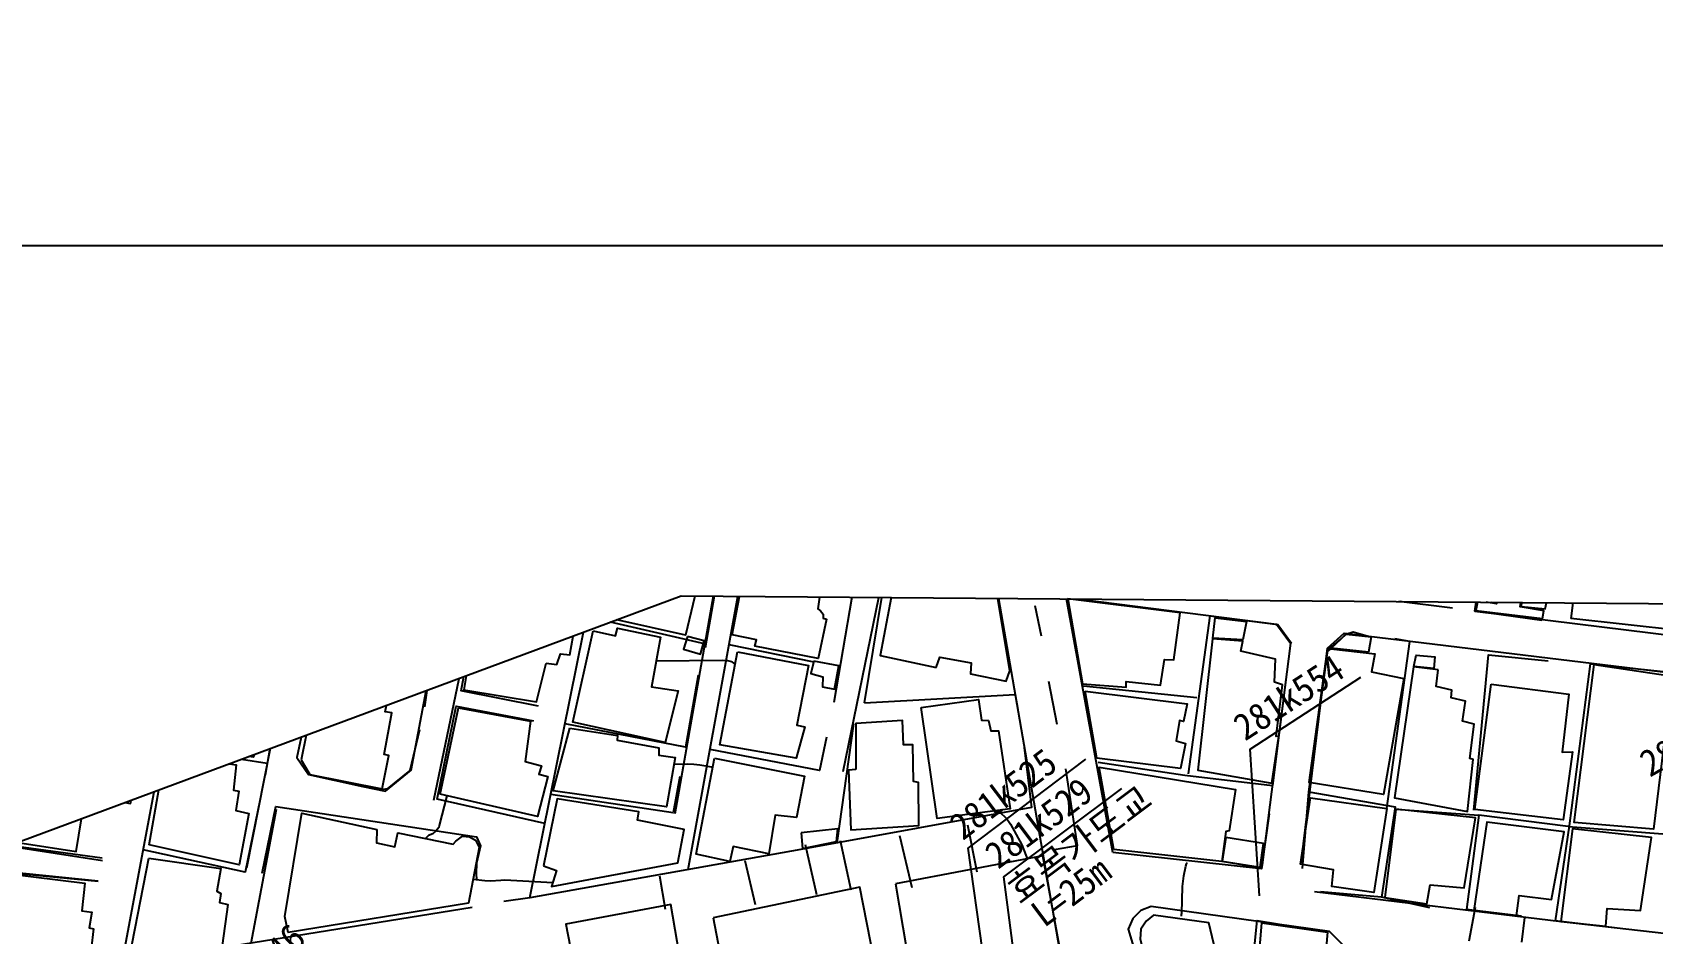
# Model space of a CAD drawing. Header units: millimetres. Extents: x 3302 to 4098, y 1103 to 1809.
# Drawn here: x 3483.4 to 3664.5, y 1542.2 to 1642.9 of the extents above; entities that cross this region are included whole.
import ezdxf
from ezdxf.xclip import XClip

# ---------------------------------------------------------------- set-up
doc = ezdxf.new("R2010")
doc.units = ezdxf.units.MM
doc.header["$LTSCALE"] = 10
doc.header["$MEASUREMENT"] = 0
doc.header["$XCLIPFRAME"] = 2
doc.layers.add('TX-PAPR', color=2, linetype='Continuous', plot=False)
doc.layers.add('TZ-BASE', color=253, linetype='Continuous')
doc.styles.get("Standard").update_dxf_attribs({"font": 'GulimChe.ttf'})

# ---------------------------------------------------------------- blocks, each defined once
blk = doc.blocks.new('JD-DRDHDHDFHDHF')
at = {"layer": 'TZ-BASE'}
for points, elevation in [([(170.46, 137.14), (177.87, 137.2), (178.42, 137.16), (178.85, 137.07), (178.89, 137.05), (178.92, 137.04), (179.27, 136.71)], 39), ([(176.71, 125.22), (176.63, 125.25), (176.22, 125.33), (175.32, 125.48), (174.67, 125.55), (173.95, 125.58), (172.43, 125.54)], 40), ([(147.06, 122.06), (146.19, 118.74), (146.14, 118.52), (145.82, 118.1), (145.48, 117.82), (145.02, 117.61), (144.68, 117.29)], 42), ([(208.62, 120.44), (209.05, 120.04), (209.37, 119.76), (209.59, 119.53), (209.83, 119.22), (210.04, 118.89), (211.3, 116.58), (211.59, 115.92), (211.95, 114.94)], 38), ([(229.16, 108.6), (229.18, 108.81), (229.19, 108.92), (229.29, 111.94), (229.43, 113.1), (229.63, 114.18), (229.71, 114.44), (229.73, 114.49), (229.75, 114.53), (229.77, 114.55), (229.82, 114.61)], 38), ([(158.88, 112.34), (153.54, 112.62), (153.08, 112.6), (151.93, 112.52), (151.29, 112.56), (149.98, 112.72)], 43), ([(261.32, 105.84), (262.03, 109.61)], 39), ([(267.5, 108.45), (267.17, 105.7)], 39)]:
    blk.add_lwpolyline(points, dxfattribs=dict(at, elevation=elevation))
at = {"layer": 'TZ-BASE', "flags": 128}
for points, elevation in [([(205.23, 118.81), (206.29, 113.58)], 39), ([(187.11, 116.6), (188.36, 111.03)], 42), ([(191.03, 117.06), (192.21, 111.57)], 41), ([(197.63, 117.62), (199.03, 111.81)], 40), ([(180.34, 114.82), (181.52, 109.93)], 43), ([(170.81, 113.1), (171.44, 109.41)], 44)]:
    blk.add_lwpolyline(points, dxfattribs=dict(at, elevation=elevation))
at = {"layer": 'TZ-BASE', "elevation": 55.95}
blk.add_lwpolyline([(176.81, 108.41), (179.2, 96.01), (195.62, 99.53), (193.22, 111.84)], close=True, dxfattribs=at)
at = {"layer": 'TZ-BASE', "linetype": 'Continuous'}
for points in [[(299.23, 207.35, 40.15), (290.9, 139.84, 40.87), (272.67, 141.85, 40.41)], [(110.74, 103.25, 44.63), (121.83, 162.75, 40.93), (132.33, 160.79, 40.48)], [(144.79, 133.62, 43.86), (132.38, 136.33, 43.38), (137.19, 159.45, 41.3), (146.57, 157.84, 40.81)], [(248.53, 144.39, 40.07), (249.3, 144.28, 40.07), (250.81, 158.33, 40.05), (260.82, 156.98, 39.87), (259.13, 143.65, 40.02)], [(157.3, 132.09, 44.2), (148.65, 133.78, 43.85), (152.67, 154.62, 40.42), (155.07, 156.38, 40.26), (162.74, 154.77, 40.78)], [(269.43, 141.65, 40.2), (261.96, 142.69, 40.33), (263.73, 156.51, 40.33), (274.32, 155.18, 40.41), (272.67, 141.85, 40.41)], [(156.34, 110.65, 45.58), (165.11, 154.11, 39.96), (175.17, 152.27, 40.29)], [(174.04, 113.81, 44.36), (180.79, 151.15, 40.34), (189.65, 149.54, 40.61)], [(177.53, 151.84, 40.29), (178.22, 151.67, 40.29), (175.93, 138.59, 41.56)], [(191.95, 148.74, 40.57), (193.06, 148.46, 40.57), (190.31, 132.48, 40.74)], [(193.73, 132.44, 40.41), (196.37, 148.39, 38.29), (196.98, 148.33, 38.29)], [(253.95, 145.54, 41), (253.83, 143.73, 41), (249.41, 144.35, 41.03), (249.62, 145.97, 41.05), (253.95, 145.54, 41)], [(262.28, 143.82, 40.95), (262.05, 142.75, 40.95), (269.52, 141.86, 40.95), (269.66, 142.74, 40.95), (267.03, 143.18, 40.95), (267.17, 144.05, 40.95), (264.52, 144.46, 40.95), (264.36, 143.52, 40.95), (262.28, 143.82, 40.95)], [(176, 139, 41.52), (162.68, 142.07, 41.52)], [(229.94, 124.53, 41.81), (232.37, 142.15, 39), (239.92, 141.21, 39.18), (241.44, 139.11, 39.23)], [(232.66, 139.68, 40.53), (232.94, 141.93, 40.53), (236.42, 141.54, 40.53), (236.02, 139.47, 40.53), (232.66, 139.68, 40.53)], [(173.96, 139.85, 41.72), (173.52, 138.43, 41.72), (175.39, 137.89, 41.72), (175.82, 139.37, 41.72), (173.96, 139.85, 41.72)], [(242.67, 113.94, 41.3), (243.39, 122.51, 39.84), (245.52, 138.33, 39.87), (246.96, 139.57, 39.41), (247.52, 140.13, 39.3), (248.34, 140.39, 39.33), (250.3, 139.82, 39.64)], [(245.89, 138.55, 40.36), (247.57, 140.11, 40.27), (250.37, 139.81, 40.29), (250.07, 138.09, 40.29), (245.89, 138.55, 40.36)], [(252.13, 120.65, 42.25), (254.69, 139.29, 39.59), (253.01, 139.59, 39.48)], [(188.1, 137, 40.54), (178.61, 138.93, 40.54)], [(255.14, 136.51, 40.34), (255.38, 137.76, 40.34), (257.47, 137.59, 40.34), (257.35, 136.28, 40.34), (255.14, 136.51, 40.34)], [(261.82, 120.46, 41.84), (263.47, 137.82, 39.74), (270.13, 137.13, 40.3)], [(145.34, 137.54, 42.81), (144.55, 131.98, 44.3)], [(274.83, 136.81, 40.38), (272.48, 118.7, 41.89), (270.91, 108.08, 41.17)], [(274.83, 136.81, 40.66), (283.02, 135.95, 40.66)], [(175.14, 135.54, 41.6), (173.72, 127.48, 43.73), (160.26, 130.1, 43.07)], [(230.87, 133, 39.38), (218.21, 134.29, 40.38)], [(240.84, 135.04, 39.36), (239.35, 123.2, 39.66)], [(272.36, 118.63, 41.46), (283.44, 117.76, 41.58), (285.68, 135.59, 40.48)], [(193.73, 132.44, 40.41), (210.57, 133.38, 39.59), (210.87, 131.69, 39.59)], [(128.15, 132.08, 43.61), (126.74, 124.38, 44.72)], [(158.02, 118.97, 44.51), (145.98, 121.69, 44.38), (148.1, 132.06, 44.14), (156.75, 130.44, 44.61)], [(108.53, 115.08, 43.89), (97.05, 116.66, 43.72), (99.53, 130.11, 43.14)], [(143.98, 129.43, 44.63), (142.9, 124.89, 43.74), (140.38, 122.84, 43.74), (139.77, 122.73, 43.74)], [(189.5, 128.62, 40.86), (188.69, 124.88, 42.23), (176.47, 127.22, 42.92)], [(190.66, 116.79, 42.91), (192.54, 130.09, 41.16)], [(115.27, 127.57, 43.12), (126.98, 125.69, 44.53)], [(211.59, 127.44, 38.8), (212.4, 120.76, 39.74), (186.62, 116.05, 43.5), (156.34, 110.65, 45.58), (153.41, 110.26, 44.58)], [(219.86, 125.81, 41.71), (229.55, 124.35, 40.71), (239.35, 123.2, 39.87)], [(173.08, 124.22, 43.33), (172.33, 120.15, 44.96), (158.67, 122.2, 44.09)], [(126.19, 121.68, 44.92), (124.5, 113.53, 44.34), (113.12, 116.03, 43.83)], [(243.39, 122.51, 42.48), (253.05, 120.82, 42.48), (251.52, 110.72, 40.38), (244.69, 111.32, 41.05)], [(125.18, 105.59, 44.29), (128, 120.58, 44.32)], [(238.96, 120.04, 39.59), (238.09, 113.96, 41.15), (233.68, 114.71, 39.66)], [(253.12, 120.55, 41.56), (262.38, 119.9, 41.56), (261.03, 109.37, 40.92)], [(272.36, 118.63, 41.46), (262.38, 119.9, 41.46)], [(237.94, 114.1, 40.69), (238.33, 116.74, 40.69), (234.11, 117.39, 40.69), (233.7, 114.76, 40.69), (237.94, 114.1, 40.69)], [(94.74, 100.35, 43.76), (96.49, 113.63, 43.84), (108.08, 112.52, 44.48)], [(256.91, 109.55, 41.12), (251.52, 110.72, 41.12)], [(149.88, 109.59, 43.73), (110.39, 103.2, 44.63), (68.48, 95.58, 42.29), (28.34, 88.33, 40.44), (13.92, 58.84, 45.24)], [(267.16, 108.6, 40.58), (261.03, 109.37, 40.92)], [(246.29, 91.44, 41.79), (245.68, 86.6, 44.38), (243.38, 84.32, 44.42), (235.11, 83.38, 44.69), (237.63, 108.13, 40.64), (245.32, 106.86, 39.65)], [(277.55, 107.31, 40.87), (270.91, 108.08, 41.05)]]:
    blk.add_polyline3d(points, dxfattribs=at)
at = {"layer": 'TZ-BASE'}
for points in [[(259.46, 143.01, 38.02), (218.12, 148.17, 36.92), (216.09, 149.57, 36.92), (214.93, 152.51, 36.87), (209.56, 184.89, 36.34), (206.73, 201.41, 36.1)], [(108.55, 114.81, 41.03), (96.92, 116.61, 40.57), (105.91, 164.12, 37.43), (107.8, 165.26, 37.29), (118.86, 163.41, 37.54), (114.33, 139.63, 39.54)], [(117.28, 139.45, 40.1), (121.74, 162.84, 37.52), (132.42, 160.87, 37.93), (133.67, 158.82, 38.33), (132.21, 148.65, 39.13), (131.54, 148.72, 39.18), (124.67, 113.96, 42.66)], [(274.34, 155.36, 38.64), (263.72, 156.66, 37.74), (261.96, 142.69, 37.79), (301.5, 137.8, 38.51), (305.04, 159.35, 38.61)], [(145.59, 121.58, 41.98), (152.43, 154.48, 38.2), (155.1, 156.66, 38.19), (178.12, 151.81, 37.95), (172.54, 120.06, 42.13)], [(163.64, 142.26, 42.2), (165.83, 153.22, 42.55), (168.27, 152.7, 42.65), (168.49, 153.23, 42.65), (173.33, 152.06, 42.65), (172.87, 149.83, 42.69), (174.22, 149.48, 42.69), (173.35, 145.21, 42.55), (174.89, 144.92, 42.55), (173.73, 140.01, 42.67), (163.64, 142.26, 42.2)], [(181.04, 151.01, 42.69), (185.01, 150.39, 42.69), (184.98, 149.82, 42.69), (188.94, 149.18, 42.69), (188.23, 145.73, 42.69), (188.91, 145.58, 42.69), (188.5, 142.96, 42.69), (188.8, 142.71, 42.69), (189.12, 142.34, 42.69), (189.12, 141.91, 42.69), (189.48, 141.78, 42.69), (188.55, 137.39, 42.69), (181.46, 138.76, 42.69), (181.68, 139.47, 42.69), (178.94, 140.03, 42.74), (181.04, 151.01, 42.69)], [(191.35, 124.78, 39.89), (196.23, 148.59, 37.21), (208.33, 146.31, 36.94), (218.96, 85.07, 38.07), (215.94, 82.11, 38.7), (197.81, 79.91, 41.81), (180.82, 78.33, 43.67), (166.41, 77.05, 44.07), (159.73, 76.93, 44.23), (153.55, 77.64, 44.32), (148.04, 78.55, 44.49), (141.34, 79.51, 44.49), (138.58, 79.96, 44.4), (136.14, 79.38, 44.39), (126.17, 77.32, 55.97)], [(201.76, 136.41, 40.76), (202.14, 137.56, 40.76), (205.65, 136.92, 40.76), (205.58, 135.69, 40.76), (209.58, 134.88, 40.62), (209.96, 136.02, 40.62), (208.27, 146.2, 43.25), (196.83, 148.37, 43.44), (196.22, 146.32, 43.7), (197.07, 146.2, 43.7), (195.5, 137.72, 41.71), (201.76, 136.41, 40.76)], [(158.17, 136.87, 45.81), (159.35, 136.73, 45.81), (159.75, 137.91, 45.81), (160.78, 137.81, 45.81), (161.7, 142.77, 45.56), (150.78, 145.1, 45.56), (148.96, 133.89, 44.63), (157.06, 132.55, 45.86), (158.17, 136.87, 45.81)], [(213.53, 139.89, 37.02), (212.81, 143.27, 36.97)], [(221.48, 115.72, 38), (216.28, 144.24, 36.98), (239.79, 141.22, 37.54), (241.33, 139.1, 37.54), (238.18, 114.35, 38.43)], [(163.42, 140.49, 44.79), (165.92, 139.92, 44.79), (166.13, 140.79, 44.68), (170.94, 139.8, 44.59), (169.93, 134.24, 44.59), (172.91, 133.8, 44.99), (171.47, 128.02, 44.53), (161.13, 130.3, 44.53), (163.42, 140.49, 44.79)], [(242.54, 114.58, 38.38), (245.48, 138.57, 37.51), (247.35, 140.24, 37.51), (334.56, 129.66, 38.95), (333.6, 120.37, 38.31)], [(116.09, 127.75, 46.96), (118.11, 138.46, 46.05), (125.95, 137.04, 46.29), (125.01, 131.93, 46.3), (125.5, 131.84, 46.3), (125.3, 130.9, 46.3), (126.27, 130.71, 46.3), (125.46, 126.37, 46.3), (116.09, 127.75, 46.96)], [(179.55, 138.13, 43.91), (187.47, 136.6, 43.91), (186.17, 129.96, 44.19), (187.05, 129.77, 44.33), (186.1, 126.28, 44.4), (177.55, 127.75, 44.02), (179.55, 138.13, 43.91)], [(130.77, 126.09, 48.52), (131.75, 124.43, 46.92), (139.84, 122.83, 46.91), (140.57, 126.55, 46.91), (140.05, 126.66, 46.91), (140.91, 131.33, 46.91), (140.15, 131.44, 46.91), (140.72, 134.16, 46.84), (132.68, 135.66, 47.19), (130.77, 126.09, 48.52)], [(215.27, 130.04, 37.09), (214.35, 134.82, 37.04)], [(200.08, 131.91, 42.66), (206.47, 132.83, 42.83), (206.82, 130.51, 42.83), (207.6, 130.48, 42.83), (207.86, 129.3, 42.83), (208.72, 129.31, 42.83), (210.01, 120.62, 42.83), (201.85, 119.54, 42.86), (200.08, 131.91, 42.66)], [(146.32, 122.23, 44.81), (148.34, 131.9, 46.74), (156.42, 130.4, 47.12), (155.81, 125.88, 46.73), (157.63, 125.4, 46.86), (157.34, 124.47, 46.74), (158.33, 124.23, 46.62), (157.18, 119.74, 46.73), (146.32, 122.23, 44.81)], [(192.78, 125.01, 43.42), (191.93, 124.91, 43.42), (192.19, 118.26, 43.42), (199.82, 118.75, 43.41), (199.78, 123.56, 43.41), (199.21, 123.65, 43.41), (199.14, 127.75, 43.5), (198.09, 127.74, 43.5), (197.99, 130.47, 43.5), (192.75, 130.14, 43.5), (192.78, 125.01, 43.42)], [(97.43, 117.12, 45.4), (105.64, 115.83, 45.41), (106.61, 122.09, 45.41), (111.7, 121.18, 45.41), (112.82, 127.31, 45.44), (99.75, 129.56, 45.49), (97.43, 117.12, 45.4)], [(160.79, 129.63, 46.46), (166.12, 128.79, 46.65), (166.09, 128.29, 46.65), (170.76, 127.41, 46.65), (170.76, 126.61, 46.65), (172.57, 126.34, 46.65), (171.59, 120.83, 46.6), (158.93, 122.6, 46.47), (160.79, 129.63, 46.46)], [(113.79, 116.57, 46.91), (115.59, 126.95, 46.93), (123.52, 125.5, 46.93), (123.19, 122.67, 46.94), (123.82, 122.57, 46.94), (123.46, 120.43, 46.94), (124.93, 120.07, 46.94), (123.85, 114.35, 46.94), (113.79, 116.57, 46.91)], [(176.95, 126.25, 45.68), (187.04, 124.25, 46.07), (186.15, 119.62, 46.17), (183.75, 119.91, 46.17), (183.04, 115.59, 46.23), (179.04, 116.4, 46.23), (178.67, 114.73, 46.23), (174.91, 115.54, 45.99), (176.95, 126.25, 45.68)], [(214.97, 116.05, 37.45), (217.53, 116.52, 37.45), (216.22, 125.06, 37.19)], [(157.87, 114.24, 47.25), (159.31, 113.71, 47.24), (158.74, 111.91, 47.24), (172.86, 114.57, 47.24), (173.59, 118.3, 47.24), (168.37, 119.34, 47.24), (168.51, 120.25, 47.24), (159.4, 121.72, 47.24), (157.87, 114.24, 47.25)], [(126.4, 113.41, 42.66), (127.94, 120.86, 42.43), (150.38, 117.46, 42.62), (150.8, 116.47, 42.88), (150.38, 114.53, 42.84), (150.32, 113.37, 42.84), (150.37, 112.67, 42.84)], [(139.23, 118.29, 46.81), (139.18, 116.8, 46.8), (141.23, 116.34, 53.54), (141.58, 117.91, 53.77), (141.59, 117.92, 53.9), (147.77, 116.66, 52.28), (148.05, 116.98, 52.28), (148.82, 117.55, 52.28), (149.58, 117.48, 52.28), (150.25, 117.1, 52.25), (150.65, 116.3, 52.25), (149.48, 110.08, 52.71), (129.3, 106.77, 51.6), (128.93, 108.59, 51.6), (130.85, 120.11, 47.59), (139.23, 118.29, 46.81)], [(70.4, 104.29, 39.72), (72.64, 116.15, 38.86), (108.1, 112.57, 41.03)], [(113.74, 115.09, 46.99), (121.78, 113.93, 47.39), (121.33, 111.4, 47.39), (121.8, 111.14, 47.42), (121.66, 110.15, 47.44), (122.58, 109.93, 47.5), (121.94, 105.32, 47.63), (111.58, 104.03, 47.63), (113.74, 115.09, 46.99)], [(238.18, 114.35, 38.43), (238.11, 113.9, 38.17), (221.48, 115.72, 38)], [(96.23, 106.22, 47.1), (96.67, 106.21, 47.1), (96.98, 109.17, 47.1), (97.34, 109.13, 47.1), (97.82, 113.38, 47.05), (106.6, 112.31, 47.05), (106.24, 109.2, 47.05), (107.38, 109.07, 47.05), (107.07, 107.32, 47.05), (107.57, 107.2, 47.05), (107.03, 102.73, 47.05), (102.37, 103.2, 47.05), (102.26, 102.39, 47.05), (95.75, 101.09, 47.07), (96.23, 106.22, 47.1)], [(393.71, 93.31, 43.17), (411.37, 87.54, 43.17), (409.4, 80.78, 43.25), (406.78, 78.56, 43.11), (398.6, 79.34, 42.92), (382.64, 82.6, 42.56), (386.31, 95.75, 42.5), (381.56, 96.68, 42.5), (370.69, 97.68, 41.53), (353.13, 99.07, 41.05), (330.18, 101.09, 40.43), (301.05, 104.62, 39.59), (271.65, 107.99, 39.51), (244.03, 111.34, 38.9)], [(231.56, 80.14, 38.5), (235.09, 83.32, 39.1), (243.35, 84.25, 40.5), (245.76, 86.58, 40.99), (247.68, 104.93, 38.87), (245.72, 106.91, 38.85), (225.77, 109.7, 37.66), (224.62, 109.26, 37.66), (223.71, 108.34, 37.66), (223.19, 107.16, 37.66), (230.65, 82.42, 37.99), (231.56, 80.14, 38.5)], [(233.51, 86.98, 53.76), (234.38, 89.71, 53.76), (234.66, 93.88, 52.34), (235.49, 94.1, 52.34), (232.22, 107.88, 51.37), (226.04, 108.73, 51.39), (225.22, 108.05, 51.39), (224.61, 107.17, 51.39), (224.55, 106.03, 51.39), (229.12, 88.27, 53.82), (229.66, 86.94, 53.82), (230.3, 86.17, 53.82), (233.51, 86.98, 53.76)], [(238.14, 107.88, 44.02), (245.49, 106.81, 43.3), (245.21, 103.89, 43.3), (245.59, 103.81, 43.3), (245.26, 100.56, 43.39), (246.61, 100.38, 43.42), (245.76, 94.4, 46.12), (237.09, 95.33, 46.05), (238.14, 107.88, 44.02)]]:
    blk.add_polyline3d(points, dxfattribs=at)
for points in [[(137.67, 123.09, 41.91), (140.19, 122.58, 41.91), (143.06, 124.92, 41.8), (148.71, 155.04, 38.12), (146.63, 157.87, 38.03), (137.05, 159.61, 38.03), (130.3, 126.33, 41.71), (131.6, 124.42, 42.19)], [(269.81, 142.94, 42.74), (270.5, 146.45, 42.61), (271.2, 146.41, 42.63), (272.64, 155.04, 42.38), (263.85, 156.38, 44.53), (262.18, 143.93, 42.25), (264.3, 143.61, 42.3), (264.45, 144.55, 42.1), (267.24, 144.16, 41.61), (267.11, 143.22, 41.69), (269.81, 142.94, 41.69)], [(218.09, 134.55, 43.73), (222.98, 134.18, 43.73), (222.99, 134.83, 43.73), (226.83, 134.43, 43.73), (227.26, 137.27, 43.73), (228.32, 137.26, 43.73), (229.02, 142.51, 43.73), (216.45, 144.05, 43.73), (218.09, 134.55, 43.73)], [(239.25, 123.46, 41.92), (240.03, 128.71, 41.92), (239.76, 128.67, 41.92), (240.44, 134.44, 41.71), (239.56, 134.74, 41.71), (239.65, 137.33, 41.71), (235.78, 138.2, 41.25), (236.02, 139.33, 41.43), (232.63, 139.59, 41.43), (230.97, 124.94, 41.99), (239.25, 123.46, 41.99)], [(243.44, 123.53, 42.48), (245.45, 138.16, 41.84), (245.87, 138.47, 41.86), (250.76, 137.93, 41.97), (250.4, 135.9, 41.79), (254.02, 135.17, 41.76), (251.74, 122.21, 41.76), (243.44, 123.53, 42.25)], [(257.84, 136.15, 42.12), (255.11, 136.47, 42.3), (252.95, 121.83, 42.4), (261.11, 120.29, 44.63), (261.77, 126.11, 44.63), (261.39, 126.22, 44.53), (261.88, 130.05, 44.4), (260.56, 130.38, 44.35), (260.91, 132.63, 44.35), (259.31, 133, 44.22), (259.36, 133.85, 44.22), (257.63, 134.26, 44.22), (257.84, 136.15, 41.71)], [(275.29, 136.73, 42.68), (284.01, 135.42, 43.91), (281.91, 118.33, 42.74), (273.05, 119.09, 43.25), (275.29, 136.73, 42.86)], [(263.79, 134.53, 42.86), (272.47, 133.42, 42.86), (271.72, 126.94, 42.86), (272.86, 126.98, 42.86), (271.81, 119.36, 42.86), (261.96, 120.51, 43.02), (263.79, 134.53, 43.02)], [(218.4, 133.76, 44.48), (229.78, 132.33, 44.48), (229.37, 130.37, 44.45), (228.93, 130.48, 44.45), (228.55, 128.19, 44.45), (229.6, 127.92, 44.45), (229.05, 125.11, 44.45), (219.71, 126.27, 44.45), (218.4, 133.76, 44.45)], [(233.68, 114.71, 44.76), (221.6, 116.06, 44.76), (219.95, 125.27, 44.76), (235.2, 122.77, 44.76), (234.49, 118.13, 44.76), (234.12, 118.08, 44.76), (233.68, 114.71, 44.76)], [(250.64, 111.26, 42.1), (245.98, 111.91, 42.3), (246.14, 113.78, 42.3), (242.46, 114.41, 42.3), (243.59, 121.84, 42.33), (252.13, 120.65, 43.02), (250.64, 111.26, 42.33)], [(256.57, 109.98, 42.22), (256.96, 112.12, 42.27), (260.75, 111.79, 42.27), (262.01, 119.61, 42.27), (253.12, 120.55, 42.27), (251.87, 110.7, 42.17), (256.57, 109.98, 42.17)], [(261.85, 109.23, 43.17), (266.59, 108.64, 43.17), (266.9, 110.92, 43.17), (270.52, 110.47, 43.17), (271.92, 118.02, 43.53), (263.28, 119.11, 42.76), (261.85, 109.23, 42.58)], [(271.57, 108.01, 43.61), (276.58, 107.49, 43.4), (276.75, 109.47, 43.4), (280.48, 109.24, 43.3), (281.69, 117.39, 44.4), (272.88, 118.37, 43.45), (271.57, 108.01, 43.61)], [(197.21, 112.22, 53.93), (199.3, 99.91, 53.96), (215.97, 102.83, 52.99), (213.66, 115.35, 53.18)], [(163.44, 91.82, 56.47), (173.34, 93.55, 56.37), (173.24, 94.43, 56.35), (174.69, 94.68, 56.3), (172.07, 109.93, 56.3), (160.37, 107.72, 56.3)]]:
    blk.add_polyline3d(points, close=True, dxfattribs=at)
at = {"layer": 'TZ-BASE', "linetype": 'Continuous'}
for points in [[(188.06, 137.1, 41.94), (187.74, 135.74, 41.96), (189.07, 135.35, 41.96), (189.05, 134.23, 41.96), (190.39, 133.96, 41.94), (190.85, 136.57, 41.84)], [(186.65, 117.92, 43.9), (186.81, 116.17, 43.9), (190.6, 116.94, 43.9), (190.74, 118.38, 43.88)]]:
    blk.add_polyline3d(points, close=True, dxfattribs=at)
blk = doc.blocks.new('JD-GHK')
at = {"layer": 'TZ-BASE', "flags": 128}
for points in [[(-79.8, 89.17), (-80.86, 105.55), (-68.49, 113.57)], [(-110.77, 83.07), (-112.35, 94.46), (-99.2, 104.41)], [(-106.87, 79.87), (-108.39, 91.26), (-95.2, 101.15)]]:
    blk.add_lwpolyline(points, dxfattribs=at)
at = {"layer": 'TZ-BASE'}
for s, rotation, p in [('281k554', 32.9399, (-81.42, 106.38)), ('281k596', 29.2387, (-36.18, 102.35)), ('281k525', 37.1069, (-112.97, 95.25)), ('281k529', 36.8285, (-109.01, 92.05)), ('효목가도교', 36.8285, (-106.56, 88.09)), ('L=25m', 36.8285, (-103.87, 85.52)), ('281k446', 45.4408, (-195.71, 74.51))]:
    blk.add_text(s, height=3, rotation=rotation, dxfattribs=at).set_placement(p)

msp = doc.modelspace()

# ---------------------------------------------------------------- linework, layer by layer
at = {"layer": 'TX-PAPR'}
msp.add_lwpolyline([(3301.89, 1103.05), (4097.89, 1103.05), (4097.89, 1619.05), (3301.89, 1619.05)], close=True, dxfattribs=at)
msp.add_lwpolyline([(3343.64, 1501.11), (3555.94, 1579.93), (3776.9, 1578.2), (4077.37, 1508.63), (4043.21, 1362.57), (3759.18, 1428.33), (3582.32, 1429.72), (3421.7, 1370.09), (3343.64, 1501.11)], dxfattribs=at)

# ---------------------------------------------------------------- block references
at = {"layer": 'TZ-BASE'}
ref = msp.add_blockref('JD-DRDHDHDFHDHF', (3382.7, 1435.54), dxfattribs=at)
XClip(ref).set_block_clipping_path([(-39.0635841629, 65.5650149224), (173.2422440226, 144.3902753607), (394.1932433548, 142.6534344017), (694.6667461647, 73.0834723739), (660.5091346288, -72.9759921391), (376.4732620776, -7.2119075089), (199.6187412431, -5.8216980213), (38.9991202899, -65.4568176095)])
msp.add_blockref('JD-GHK', (3700.38, 1457.27), dxfattribs=at)

doc.saveas('drawing.dxf')
